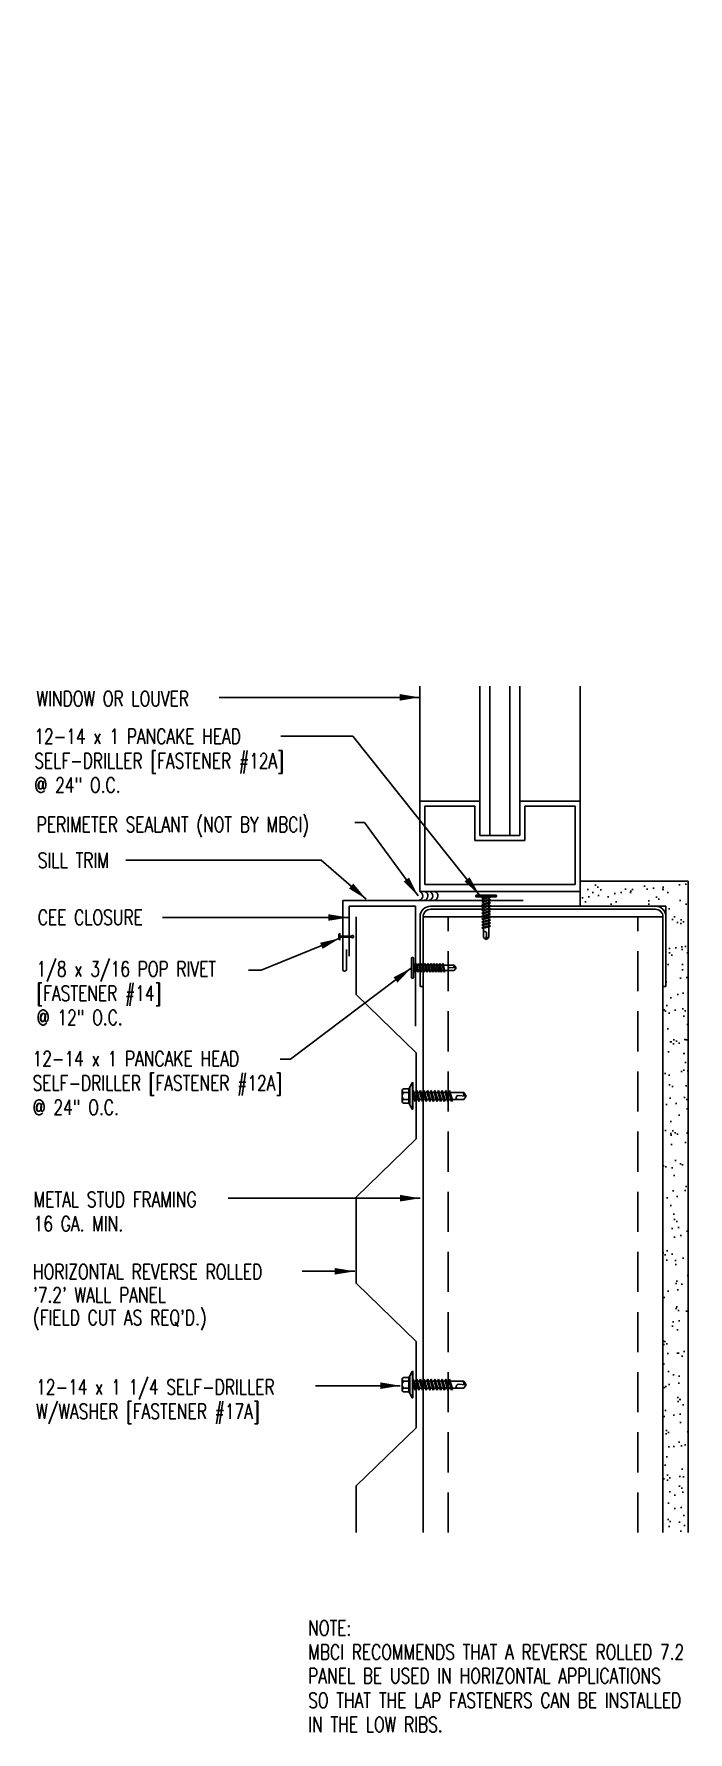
# Model space of a CAD drawing. Extents: x 10.6 to 26.9, y 18.1 to 60.5.
import ezdxf

# ---------------------------------------------------------------- set-up
doc = ezdxf.new("R2010")
doc.units = 0
doc.header["$LTSCALE"] = 4
doc.header["$MEASUREMENT"] = 0
doc.linetypes.add('HIDDEN', pattern=[0.375, 0.25, -0.125])
doc.layers.get('0').update_dxf_attribs({"linetype": 'CONTINUOUS'})
for name, color, linetype in [('FASTENER', 9, 'CONTINUOUS'), ('PANEL-S', 11, 'CONTINUOUS'), ('PURLIN', 10, 'CONTINUOUS'), ('STLA', 12, 'CONTINUOUS'), ('STLB', 5, 'CONTINUOUS'), ('TEXT', 2, 'CONTINUOUS'), ('TRIM-S', 6, 'CONTINUOUS'), ('WALL', 9, 'CONTINUOUS')]:
    doc.layers.add(name, color=color, linetype=linetype)
doc.styles.add('TEXT', font='SIMPLEX.shx', dxfattribs={"width": 0.75, "height": 0.375})
doc.styles.add('TEXT1', font='ROMANS.shx', dxfattribs={"width": 0.75, "height": 0.375})
doc.dimstyles.new('DETAIL$7', dxfattribs={"dimscale": 4, "dimtxt": 0.375, "dimasz": 0.125, "dimexe": 0.0625, "dimexo": 0.0625, "dimgap": 0.0625, "dimtad": 1, "dimdec": 4, "dimzin": 3, "dimdsep": 46, "dimlunit": 4, "dimtxsty": 'TEXT', "dimblk": 'ARCHTICK', "dimcen": 0.0625, "dimclrd": 7, "dimclre": 7, "dimclrt": 2, "dimadec": 0, "dimazin": 0, "dimtfac": 0.6, "dimtdec": 4, "dimtmove": 0, "dimatfit": 3, "dimfxl": 1, "dimfrac": 2, "dimtolj": 1, "dimtzin": 0, "dimarcsym": 0})

# ---------------------------------------------------------------- blocks, each defined once
blk = doc.blocks.new('fm3')
at = {"layer": 'FASTENER', "color": 12}
for p, q in [((-0.035, 0.018), (0.144, 0.018)), ((0.115, 0.04), (-0.006, 0.04)), ((0.043, 0.018), (0.043, -0.243)), ((0.067, 0.018), (0.067, -0.243)), ((0.035, -0.32), (0.075, -0.32))]:
    blk.add_line(p, q, dxfattribs=at)
for centre, radius, start, end in [((0.055, -0.066), 0.123, 119.4777, 136.6143), ((0.055, -0.066), 0.123, 43.3857, 60.5223), ((0.055, -0.297), 0.03, 143.7655, 228.4038), ((-0.02, -0.243), 0.0625, 323.7655, 0), ((0.129, -0.243), 0.0625, 180, 216.2345), ((0.055, -0.297), 0.03, 311.5962, 36.2345)]:
    blk.add_arc(centre, radius, start, end, dxfattribs=at)
blk = doc.blocks.new('A$C38CA0C1D')
at = {"layer": 'FASTENER'}
for p, q in [((-0.252, 1.212), (0.228, 1.212)), ((-0.252, 1.166), (0.228, 1.166)), ((-0.123, 1.124), (0.025, 1.166)), ((-0.095, 1.108), (-0.123, 1.124)), ((-0.123, 1.051), (0.071, 1.107)), ((-0.095, 1.035), (-0.123, 1.051)), ((-0.123, 0.979), (0.071, 1.034)), ((-0.095, 0.963), (-0.123, 0.979)), ((-0.123, 0.906), (0.071, 0.961)), ((-0.095, 0.89), (-0.123, 0.906)), ((-0.123, 0.833), (0.071, 0.889)), ((-0.095, 1.108), (0.099, 1.163)), ((-0.095, 1.035), (0.099, 1.091)), ((-0.095, 0.963), (0.099, 1.018)), ((-0.095, 0.89), (0.099, 0.945)), ((-0.095, 0.817), (0.099, 0.873)), ((-0.081, 1.166), (0.057, 1.166)), ((-0.081, 1.166), (-0.081, 1.136)), ((-0.081, 1.112), (-0.081, 1.063)), ((-0.081, 1.039), (-0.081, 0.991)), ((-0.081, 0.967), (-0.081, 0.918)), ((-0.081, 0.894), (-0.081, 0.845)), ((0.057, 1.166), (0.094, 1.166)), ((0.057, 1.151), (0.057, 1.103)), ((0.057, 1.079), (0.057, 1.03)), ((0.057, 1.006), (0.057, 0.957)), ((0.057, 0.933), (0.057, 0.885)), ((0.057, 0.86), (0.057, 0.812)), ((0.099, 1.091), (0.071, 1.107)), ((0.099, 1.018), (0.071, 1.034)), ((0.099, 0.945), (0.071, 0.961)), ((0.099, 0.873), (0.071, 0.889)), ((0.099, 1.163), (0.094, 1.166)), ((-0.095, 0.817), (-0.123, 0.833)), ((-0.123, 0.76), (0.071, 0.816)), ((-0.095, 0.744), (-0.123, 0.76)), ((-0.123, 0.688), (0.071, 0.743)), ((-0.095, 0.672), (-0.123, 0.688)), ((-0.123, 0.615), (0.071, 0.671)), ((-0.095, 0.599), (-0.123, 0.615)), ((-0.123, 0.542), (0.071, 0.598)), ((-0.095, 0.526), (-0.123, 0.542)), ((-0.123, 0.47), (0.071, 0.525)), ((-0.095, 0.454), (-0.123, 0.47)), ((-0.123, 0.397), (0.071, 0.452)), ((-0.095, 0.744), (0.099, 0.8)), ((-0.095, 0.672), (0.099, 0.727)), ((-0.095, 0.599), (0.099, 0.654)), ((-0.095, 0.526), (0.099, 0.582)), ((-0.095, 0.454), (0.099, 0.509)), ((-0.095, 0.381), (0.099, 0.436)), ((-0.081, 0.821), (-0.081, 0.773)), ((-0.081, 0.748), (-0.081, 0.7)), ((-0.081, 0.676), (-0.081, 0.627)), ((-0.081, 0.603), (-0.081, 0.554)), ((-0.081, 0.53), (-0.081, 0.482)), ((-0.081, 0.457), (-0.081, 0.409)), ((0.057, 0.788), (0.057, 0.739)), ((0.057, 0.715), (0.057, 0.667)), ((0.057, 0.642), (0.057, 0.594)), ((0.057, 0.57), (0.057, 0.521)), ((0.057, 0.497), (0.057, 0.448)), ((0.057, 0.424), (0.057, 0.151)), ((0.099, 0.8), (0.071, 0.816)), ((0.099, 0.727), (0.071, 0.743)), ((0.099, 0.654), (0.071, 0.671)), ((0.099, 0.582), (0.071, 0.598)), ((0.099, 0.509), (0.071, 0.525)), ((0.099, 0.436), (0.071, 0.452)), ((-0.095, 0.381), (-0.123, 0.397)), ((-0.081, 0.385), (-0.081, 0.151)), ((-0.012, 0.103), (-0.081, 0.151)), ((-0.013, 0.115), (-0.001, 0.264)), ((-0.012, 0.103), (0.057, 0.151))]:
    blk.add_line(p, q, dxfattribs=at)
for centre, radius, start, end in [((-0.25, 1.189), 0.0227, 94.6639, 265.3361), ((0.226, 1.189), 0.0227, 274.6639, 85.3361), ((-0.049, 0.255), 0.0492, 11.1445, 130.906), ((0.032, 0.114), 0.045, 55.4585, 194.8454)]:
    blk.add_arc(centre, radius, start, end, dxfattribs=at)
blk = doc.blocks.new('FD-F14')
at = {"layer": 'TEXT', "style": 'TEXT1', "width": 0.75}
for s, p in [('1/8 x 3/16 POP RIVET', (0.005, -0.041)), ('[FASTENER #14]', (0.005, -0.193))]:
    blk.add_text(s, height=0.09375, dxfattribs=at).set_placement(p)
blk.add_attdef('(QUANTITY)', (0.005, -0.344), '', height=0.0938, dxfattribs=at)
blk = doc.blocks.new('FD-F12A')
at = {"layer": 'TEXT', "style": 'TEXT1', "width": 0.75}
for s, p in [('12-14 x 1 PANCAKE HEAD', (0.005, -0.041)), ('SELF-DRILLER [FASTENER #12A]', (0.005, -0.193))]:
    blk.add_text(s, height=0.09375, dxfattribs=at).set_placement(p)
blk.add_attdef('(QUANTITY)', (0.005, -0.344), '', height=0.0938, dxfattribs=at)
blk = doc.blocks.new('_ArchTick')
at = {"color": 0, "const_width": 0.15}
blk.add_lwpolyline([(-0.5, -0.5), (0.5, 0.5)], dxfattribs=at)
blk = doc.blocks.new('sd12')
at = {"layer": 'FASTENER'}
for p, q in [((-0.217, 0.114), (-0.326, 0.059)), ((-0.326, 0.059), (-0.326, 0.049)), ((-0.326, 0.049), (0.326, 0.049)), ((-0.217, 0.114), (0.217, 0.114)), ((-0.193, 0.137), (0.193, 0.137)), ((-0.193, 0.119), (0.193, 0.119)), ((-0.181, 0.276), (-0.181, 0.137)), ((-0.181, 0.137), (0.181, 0.137)), ((-0.139, -0.016), (0.046, 0.037)), ((-0.135, 0.302), (0.135, 0.302)), ((-0.104, -0.036), (0.139, 0.033)), ((-0.089, 0.276), (-0.089, 0.137)), ((-0.086, 0.037), (0.086, 0.037)), ((-0.086, 0.037), (-0.086, -0.001)), ((0.086, 0.037), (0.133, 0.037)), ((0.086, 0.018), (0.086, -0.042)), ((0.089, 0.276), (0.089, 0.137)), ((0.139, 0.033), (0.133, 0.037)), ((0.181, 0.276), (0.181, 0.137)), ((0.217, 0.114), (0.326, 0.059)), ((0.326, 0.059), (0.326, 0.049)), ((-0.104, -0.036), (-0.139, -0.016)), ((-0.139, -0.107), (0.104, -0.038)), ((-0.104, -0.127), (-0.139, -0.107)), ((-0.139, -0.198), (0.104, -0.128)), ((-0.104, -0.218), (-0.139, -0.198)), ((-0.139, -0.289), (0.104, -0.219)), ((-0.104, -0.309), (-0.139, -0.289)), ((-0.139, -0.38), (0.104, -0.31)), ((-0.104, -0.4), (-0.139, -0.38)), ((-0.139, -0.47), (0.104, -0.401)), ((-0.104, -0.127), (0.139, -0.058)), ((-0.104, -0.218), (0.139, -0.149)), ((-0.104, -0.309), (0.139, -0.239)), ((-0.104, -0.4), (0.139, -0.33)), ((-0.104, -0.491), (0.139, -0.421)), ((-0.086, -0.031), (-0.086, -0.092)), ((-0.086, -0.122), (-0.086, -0.183)), ((-0.086, -0.213), (-0.086, -0.274)), ((-0.086, -0.304), (-0.086, -0.364)), ((-0.086, -0.395), (-0.086, -0.455)), ((0.086, -0.073), (0.086, -0.133)), ((0.086, -0.164), (0.086, -0.224)), ((0.086, -0.255), (0.086, -0.315)), ((0.086, -0.345), (0.086, -0.406)), ((0.139, -0.058), (0.104, -0.038)), ((0.139, -0.149), (0.104, -0.128)), ((0.139, -0.239), (0.104, -0.219)), ((0.139, -0.33), (0.104, -0.31)), ((0.139, -0.421), (0.104, -0.401)), ((-0.104, -0.491), (-0.139, -0.47)), ((-0.139, -0.561), (0.104, -0.492)), ((-0.104, -0.581), (-0.139, -0.561)), ((-0.139, -0.652), (0.104, -0.583)), ((-0.104, -0.672), (-0.139, -0.652)), ((-0.139, -0.743), (0.104, -0.674)), ((-0.104, -0.763), (-0.139, -0.743)), ((-0.139, -0.834), (0.104, -0.765)), ((-0.104, -0.854), (-0.139, -0.834)), ((-0.104, -0.581), (0.139, -0.512)), ((-0.104, -0.672), (0.139, -0.603)), ((-0.104, -0.763), (0.139, -0.694)), ((-0.104, -0.854), (0.139, -0.785)), ((-0.086, -0.486), (-0.086, -0.546)), ((-0.086, -0.577), (-0.086, -0.637)), ((-0.086, -0.667), (-0.086, -0.728)), ((-0.086, -0.758), (-0.086, -0.819)), ((0.086, -0.436), (0.086, -0.497)), ((0.086, -0.527), (0.086, -0.588)), ((0.086, -0.618), (0.086, -0.679)), ((0.086, -0.709), (0.086, -0.77)), ((0.086, -0.8), (0.086, -0.861)), ((0.139, -0.512), (0.104, -0.492)), ((0.139, -0.603), (0.104, -0.583)), ((0.139, -0.694), (0.104, -0.674)), ((0.139, -0.785), (0.104, -0.765)), ((-0.139, -0.925), (0.104, -0.856)), ((-0.104, -0.945), (-0.139, -0.925)), ((-0.104, -0.945), (0.139, -0.876)), ((-0.086, -0.849), (-0.086, -0.91)), ((-0.086, -0.94), (-0.086, -1.232)), ((0, -1.293), (-0.086, -1.232)), ((-0.002, -1.277), (0.014, -1.091)), ((0, -1.293), (0.086, -1.232)), ((0.086, -0.891), (0.086, -1.232)), ((0.139, -0.876), (0.104, -0.856))]:
    blk.add_line(p, q, dxfattribs=at)
blk.add_lwpolyline([(-0.331, 0.037), (-0.331, 0.049), (0.331, 0.049), (0.331, 0.037)], close=True, dxfattribs=at)
for centre, radius, start, end in [((-0.193, 0.128), 0.00894, 90, 270), ((-0.135, 0.25), 0.0527, 29.8754, 150.1246), ((0, 0.138), 0.164, 56.9974, 123.0026), ((0.135, 0.25), 0.0527, 29.8754, 150.1246), ((0.193, 0.128), 0.00894, 270, 90), ((-0.046, -1.102), 0.0615, 11.1445, 130.906), ((0.054, -1.278), 0.0563, 55.4585, 194.8454)]:
    blk.add_arc(centre, radius, start, end, dxfattribs=at)
blk = doc.blocks.new('FD-F17A')
at = {"layer": 'TEXT', "style": 'TEXT1', "width": 0.75}
for s, p in [('12-14 x 1 1/4 SELF-DRILLER', (0.005, -0.041)), ('W/WASHER [FASTENER #17A]', (0.005, -0.193))]:
    blk.add_text(s, height=0.09375, dxfattribs=at).set_placement(p)
blk.add_attdef('(QUANTITY)', (0.005, -0.344), '', height=0.0938, dxfattribs=at)

msp = doc.modelspace()

# ---------------------------------------------------------------- hatches: boundary and pattern name
at = {"layer": 'WALL'}
h = msp.add_hatch(dxfattribs=at)
h.set_pattern_fill('AR-SAND', color=256, scale=0.3, style=0)
h.paths.add_polyline_path([(26.898, 39.338), (24.212, 39.338), (24.212, 39.079), (24.212, 38.713), (26.085, 38.713), (26.348, 38.713), (26.348, 38.451), (26.348, 36.713), (26.273, 36.713), (26.273, 23.091), (26.898, 23.091)])

# ---------------------------------------------------------------- linework, layer by layer
at = {"layer": 'FASTENER'}
for centre in [(20.174, 38.972), (20.303, 38.972), (20.423, 38.972), (20.554, 38.972)]:
    msp.add_arc(centre, 0.113, 282.3298, 70.3274, dxfattribs=at)
at = {"layer": 'PANEL-S'}
for points in [[(20.128, 32.907), (20.128, 35.053), (18.628, 36.507), (18.628, 38.451)], [(18.628, 23.091), (18.628, 24.253), (20.128, 25.707), (20.128, 27.853), (18.628, 29.307), (18.628, 31.453), (20.128, 32.907)]]:
    msp.add_lwpolyline(points, dxfattribs=at)
at = {"layer": 'PURLIN'}
for p, q in [((20.297, 36.713), (20.223, 36.713)), ((26.348, 36.713), (26.273, 36.713))]:
    msp.add_line(p, q, dxfattribs=at)
for points in [[(26.348, 36.713), (26.348, 38.451, 0.414214), (26.085, 38.713), (22.348, 38.713), (20.485, 38.713, 0.414214), (20.223, 38.451), (20.223, 36.713)], [(20.297, 36.713), (20.297, 38.451, -0.414214), (20.485, 38.638), (22.348, 38.638), (26.085, 38.638, -0.414214), (26.273, 38.451), (26.273, 36.713)]]:
    msp.add_lwpolyline(points, format="xyb", dxfattribs=at)
at = {"layer": 'STLA'}
for p, q in [((20.297, 23.091), (20.297, 38.451)), ((20.297, 38.451), (26.273, 38.451)), ((26.273, 23.091), (26.273, 38.451))]:
    msp.add_line(p, q, dxfattribs=at)
at = {"layer": 'STLA', "linetype": 'HIDDEN'}
for p, q in [((20.922, 23.091), (20.922, 38.451)), ((25.648, 23.091), (25.648, 38.451))]:
    msp.add_line(p, q, dxfattribs=at)
at = {"layer": 'STLB', "color": 8}
for p, q in [((20.212, 39.079), (20.212, 44.2)), ((21.71, 44.2), (21.71, 40.48)), ((21.96, 44.2), (21.96, 40.48)), ((22.46, 44.2), (22.46, 40.48)), ((22.71, 44.2), (22.71, 40.48)), ((24.212, 39.079), (24.212, 44.2)), ((21.71, 41.329), (20.212, 41.329)), ((21.585, 41.204), (20.337, 41.204)), ((20.337, 39.253), (20.337, 41.204)), ((21.585, 41.204), (21.585, 40.355)), ((24.212, 41.329), (22.71, 41.329)), ((22.835, 41.204), (22.835, 40.355)), ((24.087, 41.204), (22.835, 41.204)), ((24.087, 39.253), (24.087, 41.204)), ((22.835, 40.355), (21.585, 40.355)), ((22.71, 40.48), (21.71, 40.48)), ((24.212, 39.079), (20.212, 39.079)), ((24.087, 39.253), (20.337, 39.253))]:
    msp.add_line(p, q, dxfattribs=at)
at = {"layer": 'TRIM-S'}
for p, q in [((18.294, 37.129), (18.294, 38.854)), ((18.294, 38.854), (22.794, 38.854)), ((20.104, 38.718), (18.457, 38.718)), ((18.457, 38.718), (18.457, 37.468)), ((20.104, 35.718), (20.104, 38.718)), ((18.387, 37.129), (18.387, 37.629))]:
    msp.add_line(p, q, dxfattribs=at)
msp.add_arc((18.341, 37.141), 0.0484, 194.3906, 345.6094, dxfattribs=at)
at = {"layer": 'WALL'}
for p, q in [((24.212, 39.338), (26.898, 39.338)), ((24.212, 39.079), (24.212, 38.713)), ((26.898, 23.091), (26.898, 39.338)), ((26.085, 38.713), (26.348, 38.713)), ((26.348, 38.451), (26.348, 38.713))]:
    msp.add_line(p, q, dxfattribs=at)

# ---------------------------------------------------------------- block references
at = {"layer": 'FASTENER'}
for name, p, rotation in [('fm3', (18.241, 37.899), 90), ('sd12', (20.081, 33.979), 89.99999999999997), ('sd12', (20.081, 26.779), 89.99999999999997)]:
    msp.add_blockref(name, p, dxfattribs=dict(at, rotation=rotation))
at = {"layer": 'TEXT', "xscale": 4, "yscale": 4, "zscale": 4}
for name, p, values in [('FD-F12A', (10.591, 42.923), {'(QUANTITY)': '@ 24" O.C.'}), ('FD-F14', (10.646, 37.125), {'(QUANTITY)': '@ 12" O.C.'}), ('FD-F12A', (10.547, 34.885), {'(QUANTITY)': '@ 24" O.C.'})]:
    msp.add_blockref(name, p, dxfattribs=at).add_auto_attribs(values)
at = {"layer": 'TEXT'}
msp.add_blockref('A$C38CA0C1D', (21.881, 37.779), dxfattribs=at)
at = {"layer": 'TEXT', "rotation": 90}
msp.add_blockref('A$C38CA0C1D', (21.221, 37.188), dxfattribs=at)
at = {"layer": 'TEXT', "xscale": 4, "yscale": 4, "zscale": 4}
msp.add_blockref('FD-F17A', (10.636, 26.696), dxfattribs=at)

# ---------------------------------------------------------------- texts
at = {"layer": 'TEXT', "style": 'TEXT1', "width": 0.75}
for s, p in [('WINDOW OR LOUVER', (10.666, 43.702)), ('PERIMETER SEALANT (NOT BY MBCI)', (10.669, 40.563)), ('SILL TRIM ', (10.697, 39.669)), ('CEE CLOSURE', (10.697, 38.245)), ('METAL STUD FRAMING', (10.593, 31.21)), ('16 GA. MIN.', (10.593, 30.605)), ('HORIZONTAL REVERSE ROLLED', (10.577, 29.408)), ("'7.2' WALL PANEL", (10.577, 28.832)), ("(FIELD CUT AS REQ'D.)", (10.577, 28.265)), ('NOTE:', (17.435, 20.522)), ('MBCI RECOMMENDS THAT A REVERSE ROLLED 7.2', (17.435, 19.922)), ('PANEL BE USED IN HORIZONTAL APPLICATIONS', (17.435, 19.33)), ('SO THAT THE LAP FASTENERS CAN BE INSTALLED', (17.435, 18.718)), ('IN THE LOW RIBS.', (17.435, 18.116))]:
    msp.add_text(s, height=0.375, dxfattribs=at).set_placement(p)
at = {"layer": 'TEXT', "color": 2, "char_height": 0.375, "attachment_point": 9, "style": 'TEXT'}
for insert in [(15.368, 60.468), (15.188, 51.969)]:
    msp.add_mtext('\\A1;', dxfattribs=dict(at, insert=insert))

# ---------------------------------------------------------------- leaders
at = {"layer": 'TEXT'}
for points in [[(20.212, 43.922), (16.514, 43.922), (15.212, 43.922)], [(20.174, 38.972), (18.833, 40.798), (18.597, 40.798)], [(18.882, 38.888), (17.753, 39.865), (12.891, 39.865)], [(18.435, 38.431), (15.166, 38.431), (13.804, 38.431)], [(18.224, 37.913), (16.259, 37.117), (15.948, 37.117)], [(20.009, 37.176), (16.99, 34.894), (16.733, 34.894)], [(20.224, 31.43), (16.531, 31.43), (15.438, 31.43)], [(18.596, 29.607), (17.583, 29.607), (17.285, 29.607)], [(19.729, 26.754), (18.716, 26.754), (17.615, 26.754)]]:
    msp.add_leader(points, dimstyle='DETAIL$7', override={"dimgap": 0.0625, "dimtad": 0}, dxfattribs=at)
msp.add_leader([(21.704, 38.991), (18.545, 42.958), (16.753, 42.958)], dimstyle='DETAIL$7', dxfattribs=at)

doc.saveas('drawing.dxf')
